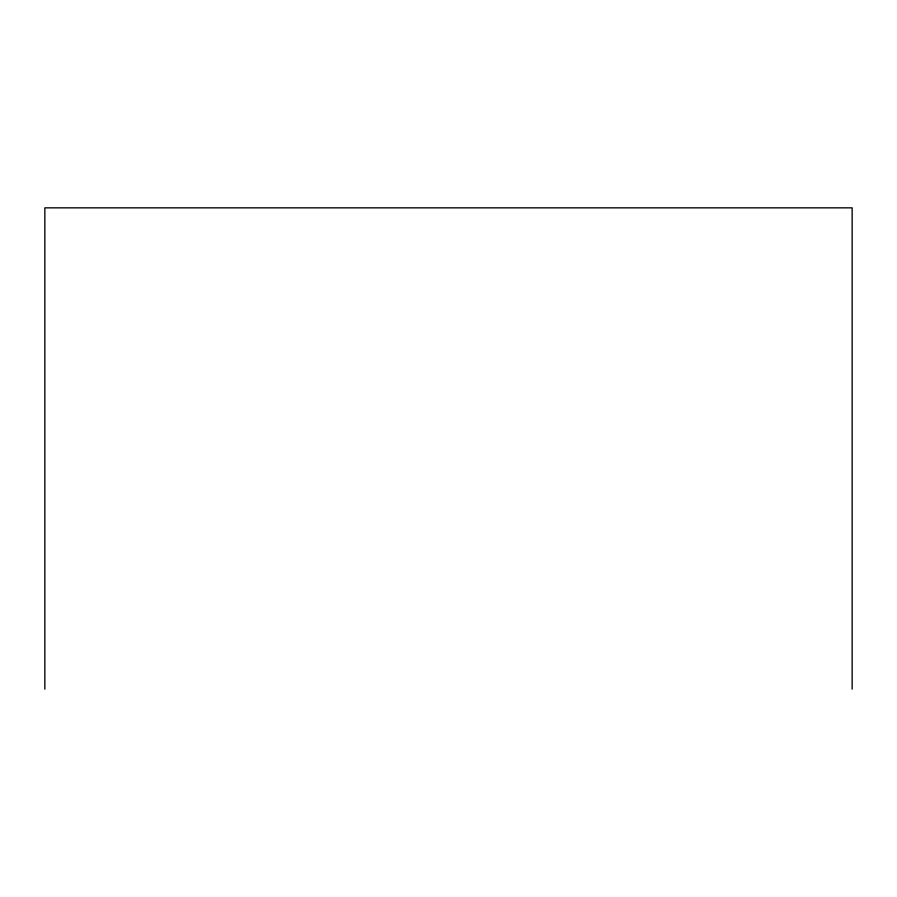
<?xml version="1.0" encoding="UTF-8"?>
<svg xmlns="http://www.w3.org/2000/svg" width="897" height="897" viewBox="0 0 897 897"><rect width="100%" height="100%" fill="white"/><g stroke="black" fill="none" stroke-linecap="round" stroke-linejoin="round"><path stroke-width="1.35" d="M852.15 689.154L852.15 207.846L44.85 207.846L44.85 689.154"/></g></svg>
